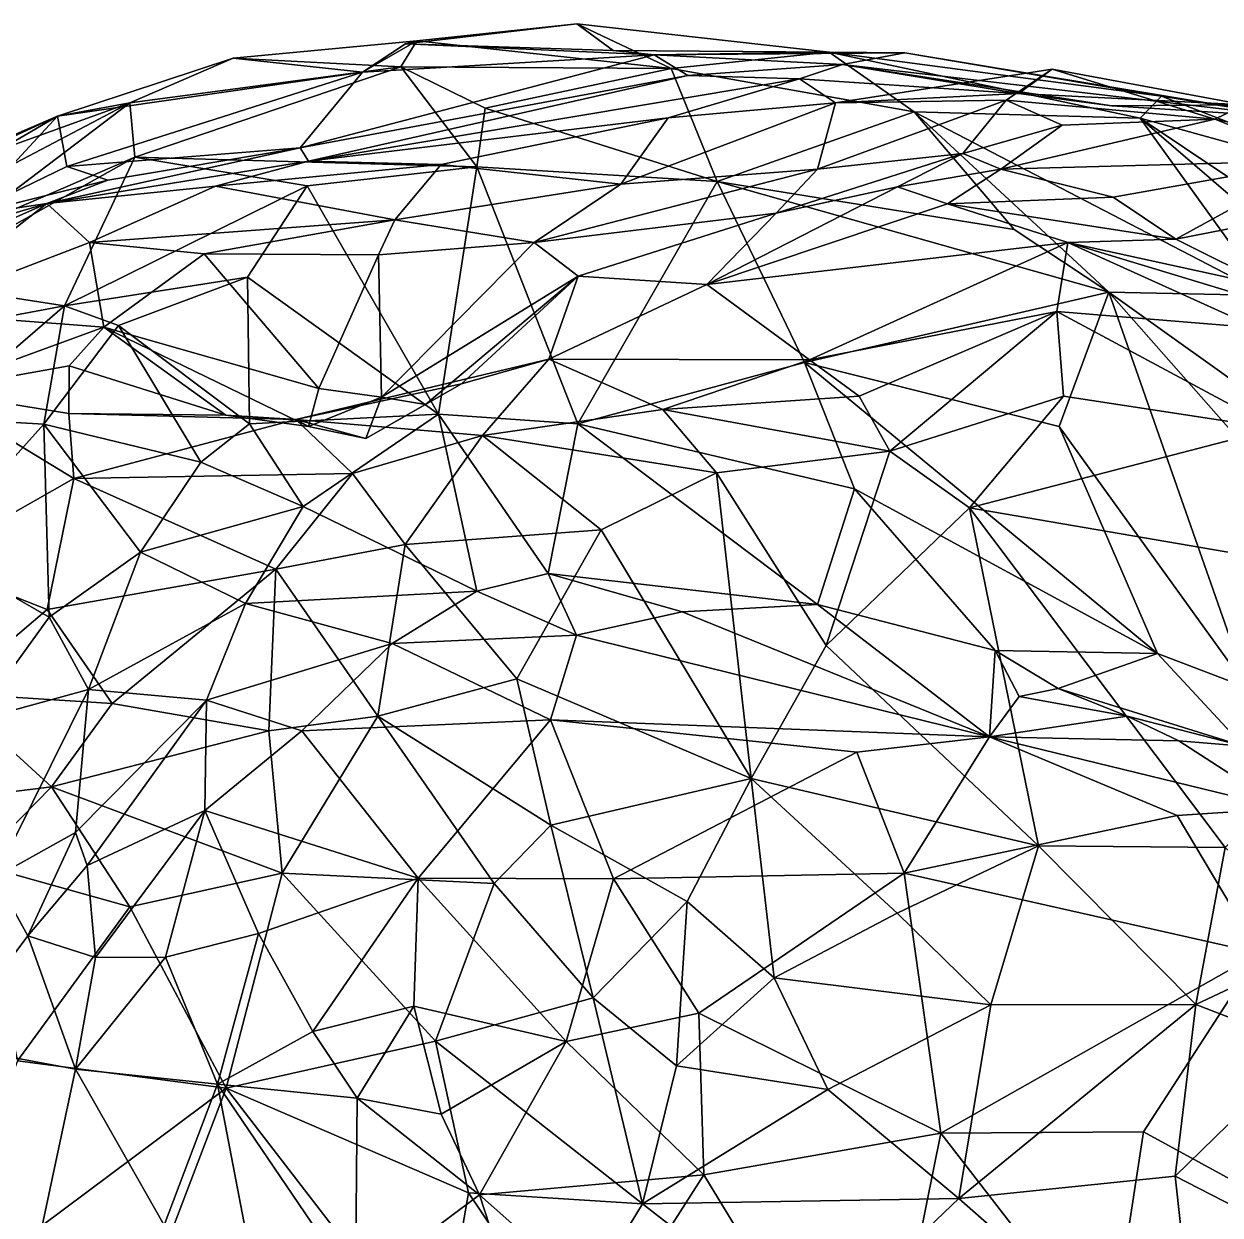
# Model space of a CAD drawing. Header units: metres. Extents: x 5.59 to 7.4, y 6.08 to 8.22.
# Drawn here: x 6.347 to 7.046, y 7.521 to 8.218 of the extents above; entities that cross this region are included whole.
import ezdxf

# ---------------------------------------------------------------- set-up
doc = ezdxf.new("R2010")
doc.units = ezdxf.units.M

msp = doc.modelspace()

# ---------------------------------------------------------------- linework, layer by layer
at = {"layer": '1', "color": 1}
for points in [[(6.67, 8.2179, 3.6207), (6.5764, 8.208, 3.5637), (6.5698, 8.2062, 3.635)], [(6.5698, 8.2062, 3.635), (6.6912, 8.2023, 3.6719), (6.67, 8.2179, 3.6207)], [(6.5764, 8.208, 3.5637), (6.67, 8.2179, 3.6207), (6.7252, 8.1918, 3.5263)], [(6.7252, 8.1918, 3.5263), (6.67, 8.2179, 3.6207), (6.8174, 8.2013, 3.6101)], [(6.8174, 8.2013, 3.6101), (6.67, 8.2179, 3.6207), (6.6912, 8.2023, 3.6719)], [(6.4691, 8.1979, 3.5712), (6.5764, 8.208, 3.5637), (6.5672, 8.1928, 3.487)], [(6.4691, 8.1979, 3.5712), (6.5447, 8.1897, 3.7127), (6.5764, 8.208, 3.5637)], [(6.5698, 8.2062, 3.635), (6.5764, 8.208, 3.5637), (6.5447, 8.1897, 3.7127)], [(6.5447, 8.1897, 3.7127), (6.7152, 8.1998, 3.7362), (6.5698, 8.2062, 3.635)], [(6.7252, 8.1918, 3.5263), (6.5672, 8.1928, 3.487), (6.5764, 8.208, 3.5637)], [(6.7152, 8.1998, 3.7362), (6.6912, 8.2023, 3.6719), (6.5698, 8.2062, 3.635)], [(6.8174, 8.2013, 3.6101), (6.6912, 8.2023, 3.6719), (6.7152, 8.1998, 3.7362)], [(6.4691, 8.1979, 3.5712), (6.4088, 8.1718, 3.5072), (6.3665, 8.164, 3.6606)], [(6.3665, 8.164, 3.6606), (6.5447, 8.1897, 3.7127), (6.4691, 8.1979, 3.5712)], [(6.5672, 8.1928, 3.487), (6.4088, 8.1718, 3.5072), (6.4691, 8.1979, 3.5712)], [(6.7152, 8.1998, 3.7362), (6.5447, 8.1897, 3.7127), (6.5083, 8.1455, 3.8392)], [(6.7349, 8.1877, 3.8403), (6.7152, 8.1998, 3.7362), (6.5083, 8.1455, 3.8392)], [(6.8618, 8.2009, 3.7297), (6.8174, 8.2013, 3.6101), (6.7152, 8.1998, 3.7362)], [(6.8618, 8.2009, 3.7297), (6.7152, 8.1998, 3.7362), (6.8252, 8.1941, 3.8329)], [(6.7152, 8.1998, 3.7362), (6.7349, 8.1877, 3.8403), (6.8252, 8.1941, 3.8329)], [(6.8174, 8.2013, 3.6101), (6.8671, 8.1665, 3.5367), (6.7252, 8.1918, 3.5263)], [(7.0117, 8.1756, 3.6621), (6.9993, 8.1628, 3.6003), (6.8174, 8.2013, 3.6101)], [(6.8174, 8.2013, 3.6101), (6.9993, 8.1628, 3.6003), (6.8671, 8.1665, 3.5367)], [(6.8174, 8.2013, 3.6101), (6.8618, 8.2009, 3.7297), (7.0117, 8.1756, 3.6621)], [(7.0886, 8.1633, 3.7866), (6.8618, 8.2009, 3.7297), (6.8252, 8.1941, 3.8329)], [(6.8618, 8.2009, 3.7297), (7.0886, 8.1633, 3.7866), (7.0117, 8.1756, 3.6621)], [(6.5447, 8.1897, 3.7127), (6.3665, 8.164, 3.6606), (6.3718, 8.1345, 3.7989)], [(6.3718, 8.1345, 3.7989), (6.5083, 8.1455, 3.8392), (6.5447, 8.1897, 3.7127)], [(6.4117, 8.14, 3.4324), (6.4088, 8.1718, 3.5072), (6.5672, 8.1928, 3.487)], [(6.6116, 8.1344, 3.4129), (6.4117, 8.14, 3.4324), (6.5672, 8.1928, 3.487)], [(6.7349, 8.1877, 3.8403), (6.5083, 8.1455, 3.8392), (6.5131, 8.1377, 3.952)], [(6.5131, 8.1377, 3.952), (6.8002, 8.1858, 3.9651), (6.7349, 8.1877, 3.8403)], [(6.5672, 8.1928, 3.487), (6.6165, 8.1686, 3.4503), (6.6116, 8.1344, 3.4129)], [(6.5672, 8.1928, 3.487), (6.7252, 8.1918, 3.5263), (6.6165, 8.1686, 3.4503)], [(6.6165, 8.1686, 3.4503), (6.7252, 8.1918, 3.5263), (6.7521, 8.1257, 3.4468)], [(6.8671, 8.1665, 3.5367), (6.7521, 8.1257, 3.4468), (6.7252, 8.1918, 3.5263)], [(6.7349, 8.1877, 3.8403), (6.8002, 8.1858, 3.9651), (6.8252, 8.1941, 3.8329)], [(6.8002, 8.1858, 3.9651), (6.9281, 8.1772, 3.926), (6.8252, 8.1941, 3.8329)], [(6.8212, 8.1717, 4.0436), (6.9479, 8.1914, 4.0557), (6.9281, 8.1772, 3.926)], [(6.9479, 8.1914, 4.0557), (6.8212, 8.1717, 4.0436), (6.9209, 8.1733, 4.1353)], [(6.9828, 8.17, 3.8579), (6.8252, 8.1941, 3.8329), (6.9281, 8.1772, 3.926)], [(6.8252, 8.1941, 3.8329), (6.9828, 8.17, 3.8579), (7.0886, 8.1633, 3.7866)], [(7.043, 8.1621, 4.1599), (6.9479, 8.1914, 4.0557), (6.9209, 8.1733, 4.1353)], [(6.9281, 8.1772, 3.926), (6.9479, 8.1914, 4.0557), (7.0603, 8.1705, 3.9825)], [(6.9479, 8.1914, 4.0557), (7.043, 8.1621, 4.1599), (7.0603, 8.1705, 3.9825)], [(6.8002, 8.1858, 3.9651), (6.5131, 8.1377, 3.952), (6.7233, 8.1629, 4.0434)], [(6.7233, 8.1629, 4.0434), (6.8212, 8.1717, 4.0436), (6.8002, 8.1858, 3.9651)], [(6.9281, 8.1772, 3.926), (6.8002, 8.1858, 3.9651), (6.8212, 8.1717, 4.0436)], [(6.9281, 8.1772, 3.926), (7.0603, 8.1705, 3.9825), (6.9828, 8.17, 3.8579)], [(6.9993, 8.1628, 3.6003), (7.0117, 8.1756, 3.6621), (7.1575, 8.119, 3.7092)], [(7.0886, 8.1633, 3.7866), (7.1575, 8.119, 3.7092), (7.0117, 8.1756, 3.6621)], [(6.253, 8.0898, 3.517), (6.4088, 8.1718, 3.5072), (6.3073, 8.0949, 3.4569)], [(6.2917, 8.1294, 3.5859), (6.4088, 8.1718, 3.5072), (6.253, 8.0898, 3.517)], [(6.2917, 8.1294, 3.5859), (6.3665, 8.164, 3.6606), (6.4088, 8.1718, 3.5072)], [(6.4088, 8.1718, 3.5072), (6.4117, 8.14, 3.4324), (6.3073, 8.0949, 3.4569)], [(6.6116, 8.1344, 3.4129), (6.6165, 8.1686, 3.4503), (6.7521, 8.1257, 3.4468)], [(6.7233, 8.1629, 4.0434), (6.6958, 8.1241, 4.1299), (6.8212, 8.1717, 4.0436)], [(6.8212, 8.1717, 4.0436), (6.6958, 8.1241, 4.1299), (6.8107, 8.133, 4.1505)], [(6.8212, 8.1717, 4.0436), (6.8107, 8.133, 4.1505), (6.9209, 8.1733, 4.1353)], [(6.8107, 8.133, 4.1505), (6.8957, 8.1422, 4.201), (6.9209, 8.1733, 4.1353)], [(6.8957, 8.1422, 4.201), (6.9536, 8.1586, 4.1851), (6.9209, 8.1733, 4.1353)], [(7.043, 8.1621, 4.1599), (6.9209, 8.1733, 4.1353), (6.9536, 8.1586, 4.1851)], [(6.9828, 8.17, 3.8579), (7.0603, 8.1705, 3.9825), (7.0886, 8.1633, 3.7866)], [(7.043, 8.1621, 4.1599), (7.1544, 8.1382, 4.0686), (7.0603, 8.1705, 3.9825)], [(6.2468, 8.0942, 3.6779), (6.3665, 8.164, 3.6606), (6.2526, 8.115, 3.6016)], [(6.3665, 8.164, 3.6606), (6.2468, 8.0942, 3.6779), (6.3126, 8.1058, 3.8256)], [(6.2526, 8.115, 3.6016), (6.3665, 8.164, 3.6606), (6.2917, 8.1294, 3.5859)], [(6.3126, 8.1058, 3.8256), (6.3718, 8.1345, 3.7989), (6.3665, 8.164, 3.6606)], [(6.5131, 8.1377, 3.952), (6.5907, 8.1357, 4.0545), (6.7233, 8.1629, 4.0434)], [(6.5907, 8.1357, 4.0545), (6.6958, 8.1241, 4.1299), (6.7233, 8.1629, 4.0434)], [(6.8671, 8.1665, 3.5367), (6.9257, 8.0977, 3.4856), (6.7521, 8.1257, 3.4468)], [(6.981, 8.0611, 3.4758), (6.9257, 8.0977, 3.4856), (6.8671, 8.1665, 3.5367)], [(7.0739, 8.0591, 3.5116), (6.981, 8.0611, 3.4758), (6.8671, 8.1665, 3.5367)], [(6.8671, 8.1665, 3.5367), (6.9993, 8.1628, 3.6003), (7.0739, 8.0591, 3.5116)], [(7.043, 8.1621, 4.1599), (6.9536, 8.1586, 4.1851), (6.9179, 8.133, 4.2459)], [(6.9179, 8.133, 4.2459), (7.1042, 8.1381, 4.2256), (7.043, 8.1621, 4.1599)], [(7.073, 8.0994, 3.5542), (7.0739, 8.0591, 3.5116), (6.9993, 8.1628, 3.6003)], [(7.073, 8.0994, 3.5542), (6.9993, 8.1628, 3.6003), (7.156, 8.0579, 3.5914)], [(7.156, 8.0579, 3.5914), (6.9993, 8.1628, 3.6003), (7.1575, 8.119, 3.7092)], [(7.043, 8.1621, 4.1599), (7.1042, 8.1381, 4.2256), (7.1544, 8.1382, 4.0686)], [(6.9536, 8.1586, 4.1851), (6.8957, 8.1422, 4.201), (6.9179, 8.133, 4.2459)], [(6.3705, 8.0531, 3.3374), (6.2815, 8.0669, 3.4077), (6.4117, 8.14, 3.4324)], [(6.4117, 8.14, 3.4324), (6.2815, 8.0669, 3.4077), (6.3073, 8.0949, 3.4569)], [(6.5083, 8.1455, 3.8392), (6.3959, 8.1265, 3.8732), (6.3601, 8.1128, 4.0203)], [(6.3601, 8.1128, 4.0203), (6.5131, 8.1377, 3.952), (6.5083, 8.1455, 3.8392)], [(6.5124, 8.1233, 3.3856), (6.3705, 8.0531, 3.3374), (6.4117, 8.14, 3.4324)], [(6.5083, 8.1455, 3.8392), (6.3718, 8.1345, 3.7989), (6.3959, 8.1265, 3.8732)], [(6.6116, 8.1344, 3.4129), (6.5124, 8.1233, 3.3856), (6.4117, 8.14, 3.4324)], [(6.8107, 8.133, 4.1505), (6.7865, 8.1073, 4.2516), (6.8957, 8.1422, 4.201)], [(6.7865, 8.1073, 4.2516), (6.8574, 8.1227, 4.2708), (6.8957, 8.1422, 4.201)], [(6.9179, 8.133, 4.2459), (6.8957, 8.1422, 4.201), (6.8574, 8.1227, 4.2708)], [(6.3126, 8.1058, 3.8256), (6.3959, 8.1265, 3.8732), (6.3718, 8.1345, 3.7989)], [(6.4587, 8.123, 4.0766), (6.5131, 8.1377, 3.952), (6.3601, 8.1128, 4.0203)], [(6.5131, 8.1377, 3.952), (6.4587, 8.123, 4.0766), (6.5907, 8.1357, 4.0545)], [(6.5907, 8.1357, 4.0545), (6.4587, 8.123, 4.0766), (6.5636, 8.1034, 4.1405)], [(6.6116, 8.1344, 3.4129), (6.5892, 7.9896, 3.2918), (6.5124, 8.1233, 3.3856)], [(6.6958, 8.1241, 4.1299), (6.5907, 8.1357, 4.0545), (6.5636, 8.1034, 4.1405)], [(6.6705, 7.9841, 3.3093), (6.5892, 7.9896, 3.2918), (6.6116, 8.1344, 3.4129)], [(6.7521, 8.1257, 3.4468), (6.6705, 7.9841, 3.3093), (6.6116, 8.1344, 3.4129)], [(6.8107, 8.133, 4.1505), (6.6958, 8.1241, 4.1299), (6.6451, 8.09, 4.2225)], [(6.6451, 8.09, 4.2225), (6.7865, 8.1073, 4.2516), (6.8107, 8.133, 4.1505)], [(6.9179, 8.133, 4.2459), (6.8574, 8.1227, 4.2708), (6.8867, 8.1127, 4.3362)], [(6.9836, 8.1166, 4.282), (6.9179, 8.133, 4.2459), (6.8867, 8.1127, 4.3362)], [(7.1042, 8.1381, 4.2256), (6.9179, 8.133, 4.2459), (6.9836, 8.1166, 4.282)], [(6.9836, 8.1166, 4.282), (7.0201, 8.0921, 4.3173), (7.1042, 8.1381, 4.2256)], [(7.0201, 8.0921, 4.3173), (7.1582, 8.1191, 4.2842), (7.1042, 8.1381, 4.2256)], [(6.3959, 8.1265, 3.8732), (6.3126, 8.1058, 3.8256), (6.3601, 8.1128, 4.0203)], [(6.8031, 8.0198, 3.3902), (6.6705, 7.9841, 3.3093), (6.7521, 8.1257, 3.4468)], [(6.9257, 8.0977, 3.4856), (6.981, 8.0611, 3.4758), (6.7521, 8.1257, 3.4468)], [(6.981, 8.0611, 3.4758), (6.8031, 8.0198, 3.3902), (6.7521, 8.1257, 3.4468)], [(6.3601, 8.1128, 4.0203), (6.3851, 8.0901, 4.1625), (6.4587, 8.123, 4.0766)], [(6.3705, 8.0531, 3.3374), (6.5124, 8.1233, 3.3856), (6.4775, 8.0698, 3.346)], [(6.5636, 8.1034, 4.1405), (6.4587, 8.123, 4.0766), (6.3851, 8.0901, 4.1625)], [(6.4775, 8.0698, 3.346), (6.5124, 8.1233, 3.3856), (6.5892, 7.9896, 3.2918)], [(6.6451, 8.09, 4.2225), (6.6958, 8.1241, 4.1299), (6.5636, 8.1034, 4.1405)], [(6.8574, 8.1227, 4.2708), (6.7865, 8.1073, 4.2516), (6.746, 8.0655, 4.4047)], [(6.8867, 8.1127, 4.3362), (6.8574, 8.1227, 4.2708), (6.746, 8.0655, 4.4047)], [(7.1582, 8.1191, 4.2842), (7.0201, 8.0921, 4.3173), (7.0764, 8.0639, 4.371)], [(6.3601, 8.1128, 4.0203), (6.2988, 8.0947, 3.9546), (6.2218, 8.0514, 4.0526)], [(6.279, 8.0493, 4.2342), (6.3601, 8.1128, 4.0203), (6.2218, 8.0514, 4.0526)], [(6.3601, 8.1128, 4.0203), (6.279, 8.0493, 4.2342), (6.3851, 8.0901, 4.1625)], [(6.2988, 8.0947, 3.9546), (6.3601, 8.1128, 4.0203), (6.3126, 8.1058, 3.8256)], [(6.746, 8.0655, 4.4047), (6.957, 8.0901, 4.4298), (6.8867, 8.1127, 4.3362)], [(6.8867, 8.1127, 4.3362), (7.0201, 8.0921, 4.3173), (6.9836, 8.1166, 4.282)], [(7.0201, 8.0921, 4.3173), (6.8867, 8.1127, 4.3362), (6.957, 8.0901, 4.4298)], [(6.7865, 8.1073, 4.2516), (6.6451, 8.09, 4.2225), (6.6707, 8.0704, 4.3382)], [(6.6707, 8.0704, 4.3382), (6.746, 8.0655, 4.4047), (6.7865, 8.1073, 4.2516)], [(6.5636, 8.1034, 4.1405), (6.3851, 8.0901, 4.1625), (6.4522, 8.0835, 4.2023)], [(6.4522, 8.0835, 4.2023), (6.554, 8.0829, 4.192), (6.5636, 8.1034, 4.1405)], [(6.6451, 8.09, 4.2225), (6.5636, 8.1034, 4.1405), (6.554, 8.0829, 4.192)], [(6.3935, 8.0406, 4.326), (6.3851, 8.0901, 4.1625), (6.279, 8.0493, 4.2342)], [(6.3851, 8.0901, 4.1625), (6.3935, 8.0406, 4.326), (6.4522, 8.0835, 4.2023)], [(6.554, 8.0829, 4.192), (6.5558, 7.9997, 4.2925), (6.6451, 8.09, 4.2225)], [(6.6451, 8.09, 4.2225), (6.5558, 7.9997, 4.2925), (6.6707, 8.0704, 4.3382)], [(6.957, 8.0901, 4.4298), (6.746, 8.0655, 4.4047), (6.806, 8.0215, 4.4694)], [(6.957, 8.0901, 4.4298), (6.806, 8.0215, 4.4694), (6.9505, 8.0498, 4.5109)], [(6.9505, 8.0498, 4.5109), (7.0673, 8.0401, 4.5204), (6.957, 8.0901, 4.4298)], [(7.0764, 8.0639, 4.371), (7.0201, 8.0921, 4.3173), (6.957, 8.0901, 4.4298)], [(6.957, 8.0901, 4.4298), (7.103, 8.0458, 4.4257), (7.0764, 8.0639, 4.371)], [(7.0673, 8.0401, 4.5204), (7.103, 8.0458, 4.4257), (6.957, 8.0901, 4.4298)], [(6.5192, 8.0047, 4.2863), (6.4522, 8.0835, 4.2023), (6.3935, 8.0406, 4.326)], [(6.554, 8.0829, 4.192), (6.4522, 8.0835, 4.2023), (6.5192, 8.0047, 4.2863)], [(6.5192, 8.0047, 4.2863), (6.5558, 7.9997, 4.2925), (6.554, 8.0829, 4.192)], [(6.4775, 8.0698, 3.346), (6.402, 8.0416, 3.3202), (6.3705, 8.0531, 3.3374)], [(6.402, 8.0416, 3.3202), (6.4775, 8.0698, 3.346), (6.4787, 7.984, 3.2976)], [(6.4775, 8.0698, 3.346), (6.5892, 7.9896, 3.2918), (6.4787, 7.984, 3.2976)], [(6.5558, 7.9997, 4.2925), (6.5815, 7.9953, 4.357), (6.6707, 8.0704, 4.3382)], [(6.6707, 8.0704, 4.3382), (6.5815, 7.9953, 4.357), (6.6026, 8.0074, 4.4188)], [(6.6537, 8.0219, 4.4792), (6.6707, 8.0704, 4.3382), (6.6026, 8.0074, 4.4188)], [(6.6707, 8.0704, 4.3382), (6.6537, 8.0219, 4.4792), (6.746, 8.0655, 4.4047)], [(6.2035, 8.0216, 3.3465), (6.2815, 8.0669, 3.4077), (6.3705, 8.0531, 3.3374)], [(6.6537, 8.0219, 4.4792), (6.806, 8.0215, 4.4694), (6.746, 8.0655, 4.4047)], [(6.981, 8.0611, 3.4758), (6.952, 7.9824, 3.4233), (6.8031, 8.0198, 3.3902)], [(6.952, 7.9824, 3.4233), (6.981, 8.0611, 3.4758), (7.0621, 7.8296, 3.3828)], [(7.1136, 7.9106, 3.4426), (7.0621, 7.8296, 3.3828), (6.981, 8.0611, 3.4758)], [(6.981, 8.0611, 3.4758), (7.1771, 7.9208, 3.4749), (7.1136, 7.9106, 3.4426)], [(7.1771, 7.9208, 3.4749), (6.981, 8.0611, 3.4758), (7.0739, 8.0591, 3.5116)], [(6.2035, 8.0216, 3.3465), (6.3705, 8.0531, 3.3374), (6.2946, 7.9875, 3.2834)], [(6.2917, 8.0033, 4.3842), (6.3935, 8.0406, 4.326), (6.279, 8.0493, 4.2342)], [(6.3584, 7.9839, 3.2779), (6.2946, 7.9875, 3.2834), (6.3705, 8.0531, 3.3374)], [(6.3705, 8.0531, 3.3374), (6.402, 8.0416, 3.3202), (6.3584, 7.9839, 3.2779)], [(6.806, 8.0215, 4.4694), (6.835, 8.0003, 4.5346), (6.9505, 8.0498, 4.5109)], [(6.853, 7.9681, 4.5705), (6.9505, 8.0498, 4.5109), (6.835, 8.0003, 4.5346)], [(6.9505, 8.0498, 4.5109), (6.853, 7.9681, 4.5705), (6.9544, 8.0002, 4.5616)], [(7.0673, 8.0401, 4.5204), (6.9505, 8.0498, 4.5109), (7.0781, 7.9813, 4.5766)], [(6.9544, 8.0002, 4.5616), (7.0781, 7.9813, 4.5766), (6.9505, 8.0498, 4.5109)], [(6.3584, 7.9839, 3.2779), (6.402, 8.0416, 3.3202), (6.4503, 7.9616, 3.2801)], [(6.4787, 7.984, 3.2976), (6.4503, 7.9616, 3.2801), (6.402, 8.0416, 3.3202)], [(6.2917, 8.0033, 4.3842), (6.3732, 8.018, 4.3855), (6.3935, 8.0406, 4.326)], [(6.4648, 7.9891, 4.4147), (6.3935, 8.0406, 4.326), (6.3732, 8.018, 4.3855)], [(6.5192, 8.0047, 4.2863), (6.3935, 8.0406, 4.326), (6.5131, 7.9824, 4.3527)], [(6.5131, 7.9824, 4.3527), (6.3935, 8.0406, 4.326), (6.4648, 7.9891, 4.4147)], [(6.5058, 7.9866, 4.4912), (6.6537, 8.0219, 4.4792), (6.6026, 8.0074, 4.4188)], [(6.5058, 7.9866, 4.4912), (6.6148, 7.9772, 4.5721), (6.6537, 8.0219, 4.4792)], [(6.7202, 7.9925, 4.5436), (6.6537, 8.0219, 4.4792), (6.6148, 7.9772, 4.5721)], [(6.7202, 7.9925, 4.5436), (6.806, 8.0215, 4.4694), (6.6537, 8.0219, 4.4792)], [(6.7202, 7.9925, 4.5436), (6.835, 8.0003, 4.5346), (6.806, 8.0215, 4.4694)], [(6.2917, 8.0033, 4.3842), (6.3731, 7.99, 4.4593), (6.3732, 8.018, 4.3855)], [(6.4648, 7.9891, 4.4147), (6.3732, 8.018, 4.3855), (6.3731, 7.99, 4.4593)], [(6.6705, 7.9841, 3.3093), (6.8031, 8.0198, 3.3902), (6.8324, 7.9461, 3.3544)], [(6.8324, 7.9461, 3.3544), (6.8031, 8.0198, 3.3902), (7.0095, 7.8498, 3.3699)], [(6.952, 7.9824, 3.4233), (7.0095, 7.8498, 3.3699), (6.8031, 8.0198, 3.3902)], [(6.5058, 7.9866, 4.4912), (6.6026, 8.0074, 4.4188), (6.5466, 7.9755, 4.3931)], [(6.5466, 7.9755, 4.3931), (6.6026, 8.0074, 4.4188), (6.5815, 7.9953, 4.357)], [(6.376, 7.952, 4.5424), (6.2917, 8.0033, 4.3842), (6.2899, 7.9032, 4.5602)], [(6.2917, 8.0033, 4.3842), (6.376, 7.952, 4.5424), (6.3731, 7.99, 4.4593)], [(6.5558, 7.9997, 4.2925), (6.5192, 8.0047, 4.2863), (6.5131, 7.9824, 4.3527)], [(6.5131, 7.9824, 4.3527), (6.5466, 7.9755, 4.3931), (6.5558, 7.9997, 4.2925)], [(6.5558, 7.9997, 4.2925), (6.5466, 7.9755, 4.3931), (6.5815, 7.9953, 4.357)], [(6.7202, 7.9925, 4.5436), (6.853, 7.9681, 4.5705), (6.835, 8.0003, 4.5346)], [(6.8995, 7.9349, 4.5863), (6.9544, 8.0002, 4.5616), (6.853, 7.9681, 4.5705)], [(6.9544, 8.0002, 4.5616), (6.8995, 7.9349, 4.5863), (7.0781, 7.9813, 4.5766)], [(6.6148, 7.9772, 4.5721), (6.7517, 7.9553, 4.5841), (6.7202, 7.9925, 4.5436)], [(6.853, 7.9681, 4.5705), (6.7202, 7.9925, 4.5436), (6.7517, 7.9553, 4.5841)], [(6.3584, 7.9839, 3.2779), (6.2925, 7.9105, 3.2409), (6.2946, 7.9875, 3.2834)], [(6.3731, 7.99, 4.4593), (6.5058, 7.9866, 4.4912), (6.4648, 7.9891, 4.4147)], [(6.5058, 7.9866, 4.4912), (6.3731, 7.99, 4.4593), (6.376, 7.952, 4.5424)], [(6.376, 7.952, 4.5424), (6.5388, 7.9549, 4.5906), (6.5058, 7.9866, 4.4912)], [(6.4648, 7.9891, 4.4147), (6.5058, 7.9866, 4.4912), (6.5131, 7.9824, 4.3527)], [(6.5892, 7.9896, 3.2918), (6.5101, 7.9356, 3.253), (6.4787, 7.984, 3.2976)], [(6.5466, 7.9755, 4.3931), (6.5131, 7.9824, 4.3527), (6.5058, 7.9866, 4.4912)], [(6.6148, 7.9772, 4.5721), (6.5058, 7.9866, 4.4912), (6.5388, 7.9549, 4.5906)], [(6.5101, 7.9356, 3.253), (6.5892, 7.9896, 3.2918), (6.6115, 7.8861, 3.2073)], [(6.5892, 7.9896, 3.2918), (6.6533, 7.8965, 3.2371), (6.6115, 7.8861, 3.2073)], [(6.5892, 7.9896, 3.2918), (6.6705, 7.9841, 3.3093), (6.6533, 7.8965, 3.2371)], [(6.2925, 7.9105, 3.2409), (6.3584, 7.9839, 3.2779), (6.3616, 7.8709, 3.2191)], [(6.415, 7.909, 3.2483), (6.3616, 7.8709, 3.2191), (6.3584, 7.9839, 3.2779)], [(6.4503, 7.9616, 3.2801), (6.415, 7.909, 3.2483), (6.3584, 7.9839, 3.2779)], [(6.4503, 7.9616, 3.2801), (6.4787, 7.984, 3.2976), (6.5101, 7.9356, 3.253)], [(6.8106, 7.8784, 3.2897), (6.6533, 7.8965, 3.2371), (6.6705, 7.9841, 3.3093)], [(6.6705, 7.9841, 3.3093), (6.8324, 7.9461, 3.3544), (6.8106, 7.8784, 3.2897)], [(7.1972, 7.8838, 4.586), (7.0781, 7.9813, 4.5766), (6.8995, 7.9349, 4.5863)], [(7.0621, 7.8296, 3.3828), (7.0095, 7.8498, 3.3699), (6.952, 7.9824, 3.4233)], [(6.6148, 7.9772, 4.5721), (6.5388, 7.9549, 4.5906), (6.5697, 7.9134, 4.6358)], [(6.6843, 7.922, 4.618), (6.6148, 7.9772, 4.5721), (6.5697, 7.9134, 4.6358)], [(6.7517, 7.9553, 4.5841), (6.6148, 7.9772, 4.5721), (6.6843, 7.922, 4.618)], [(6.853, 7.9681, 4.5705), (6.7517, 7.9553, 4.5841), (6.8158, 7.8544, 4.612)], [(6.8158, 7.8544, 4.612), (6.8995, 7.9349, 4.5863), (6.853, 7.9681, 4.5705)], [(6.415, 7.909, 3.2483), (6.4503, 7.9616, 3.2801), (6.5101, 7.9356, 3.253)], [(6.2899, 7.9032, 4.5602), (6.3604, 7.8755, 4.6227), (6.376, 7.952, 4.5424)], [(6.4941, 7.899, 4.6415), (6.376, 7.952, 4.5424), (6.3604, 7.8755, 4.6227)], [(6.376, 7.952, 4.5424), (6.4941, 7.899, 4.6415), (6.5388, 7.9549, 4.5906)], [(6.5388, 7.9549, 4.5906), (6.4941, 7.899, 4.6415), (6.5697, 7.9134, 4.6358)], [(6.772, 7.7766, 4.649), (6.7517, 7.9553, 4.5841), (6.6843, 7.922, 4.618)], [(6.8158, 7.8544, 4.612), (6.7517, 7.9553, 4.5841), (6.772, 7.7766, 4.649)], [(6.9145, 7.8514, 3.3259), (6.8106, 7.8784, 3.2897), (6.8324, 7.9461, 3.3544)], [(6.8324, 7.9461, 3.3544), (7.0095, 7.8498, 3.3699), (6.9145, 7.8514, 3.3259)], [(6.415, 7.909, 3.2483), (6.5101, 7.9356, 3.253), (6.4764, 7.8789, 3.1976)], [(6.6115, 7.8861, 3.2073), (6.4764, 7.8789, 3.1976), (6.5101, 7.9356, 3.253)], [(6.8995, 7.9349, 4.5863), (6.8158, 7.8544, 4.612), (6.9399, 7.7373, 4.6133)], [(7.049, 7.7363, 4.5878), (7.1972, 7.8838, 4.586), (6.8995, 7.9349, 4.5863)], [(6.8995, 7.9349, 4.5863), (6.9399, 7.7373, 4.6133), (7.049, 7.7363, 4.5878)], [(6.635, 7.8349, 4.6636), (6.6843, 7.922, 4.618), (6.5697, 7.9134, 4.6358)], [(6.772, 7.7766, 4.649), (6.6843, 7.922, 4.618), (6.635, 7.8349, 4.6636)], [(6.2925, 7.9105, 3.2409), (6.3616, 7.8709, 3.2191), (6.3177, 7.8104, 3.1903)], [(6.415, 7.909, 3.2483), (6.3846, 7.8286, 3.1843), (6.3616, 7.8709, 3.2191)], [(6.4764, 7.8789, 3.1976), (6.3846, 7.8286, 3.1843), (6.415, 7.909, 3.2483)], [(6.4941, 7.899, 4.6415), (6.5537, 7.8131, 4.6796), (6.5697, 7.9134, 4.6358)], [(6.5697, 7.9134, 4.6358), (6.5537, 7.8131, 4.6796), (6.635, 7.8349, 4.6636)], [(6.2899, 7.9032, 4.5602), (6.303, 7.8266, 4.6179), (6.3604, 7.8755, 4.6227)], [(6.3983, 7.8204, 4.6593), (6.4941, 7.899, 4.6415), (6.3604, 7.8755, 4.6227)], [(6.4941, 7.899, 4.6415), (6.3983, 7.8204, 4.6593), (6.49, 7.8045, 4.681)], [(6.4941, 7.899, 4.6415), (6.49, 7.8045, 4.681), (6.5537, 7.8131, 4.6796)], [(6.6699, 7.8605, 3.1632), (6.6115, 7.8861, 3.2073), (6.6533, 7.8965, 3.2371)], [(6.6699, 7.8605, 3.1632), (6.6533, 7.8965, 3.2371), (6.7315, 7.8741, 3.2483)], [(6.6533, 7.8965, 3.2371), (6.8106, 7.8784, 3.2897), (6.7315, 7.8741, 3.2483)], [(6.4764, 7.8789, 3.1976), (6.6115, 7.8861, 3.2073), (6.5621, 7.8556, 3.1523)], [(6.6699, 7.8605, 3.1632), (6.5621, 7.8556, 3.1523), (6.6115, 7.8861, 3.2073)], [(6.3983, 7.8204, 4.6593), (6.3604, 7.8755, 4.6227), (6.303, 7.8266, 4.6179)], [(6.3846, 7.8286, 3.1843), (6.4764, 7.8789, 3.1976), (6.4535, 7.8224, 3.1276)], [(6.5621, 7.8556, 3.1523), (6.4535, 7.8224, 3.1276), (6.4764, 7.8789, 3.1976)], [(6.6699, 7.8605, 3.1632), (6.7315, 7.8741, 3.2483), (6.9112, 7.801, 3.1246)], [(6.9112, 7.801, 3.1246), (6.7315, 7.8741, 3.2483), (6.8106, 7.8784, 3.2897)], [(6.9112, 7.801, 3.1246), (6.8106, 7.8784, 3.2897), (6.9145, 7.8514, 3.3259)], [(6.3846, 7.8286, 3.1843), (6.3177, 7.8104, 3.1903), (6.3616, 7.8709, 3.2191)], [(6.6699, 7.8605, 3.1632), (6.6546, 7.811, 3.0767), (6.5621, 7.8556, 3.1523)], [(6.9112, 7.801, 3.1246), (6.6546, 7.811, 3.0767), (6.6699, 7.8605, 3.1632)], [(6.4535, 7.8224, 3.1276), (6.5621, 7.8556, 3.1523), (6.5092, 7.8044, 3.0854)], [(6.6546, 7.811, 3.0767), (6.5092, 7.8044, 3.0854), (6.5621, 7.8556, 3.1523)], [(6.772, 7.7766, 4.649), (6.9399, 7.7373, 4.6133), (6.8158, 7.8544, 4.612)], [(6.9145, 7.8514, 3.3259), (6.9285, 7.8246, 3.2441), (6.9112, 7.801, 3.1246)], [(6.9145, 7.8514, 3.3259), (6.9513, 7.8292, 3.2998), (6.9285, 7.8246, 3.2441)], [(6.9145, 7.8514, 3.3259), (7.0095, 7.8498, 3.3699), (6.9513, 7.8292, 3.2998)], [(7.0095, 7.8498, 3.3699), (7.0596, 7.7956, 3.2592), (6.9513, 7.8292, 3.2998)], [(7.0621, 7.8296, 3.3828), (7.0596, 7.7956, 3.2592), (7.0095, 7.8498, 3.3699)], [(6.5537, 7.8131, 4.6796), (6.6548, 7.7494, 4.6778), (6.635, 7.8349, 4.6636)], [(6.635, 7.8349, 4.6636), (6.6548, 7.7494, 4.6778), (6.772, 7.7766, 4.649)], [(6.303, 7.8266, 4.6179), (6.3078, 7.7649, 4.6246), (6.3629, 7.7717, 4.6541)], [(6.303, 7.8266, 4.6179), (6.3629, 7.7717, 4.6541), (6.3983, 7.8204, 4.6593)], [(6.33, 7.7189, 3.1356), (6.3177, 7.8104, 3.1903), (6.3846, 7.8286, 3.1843)], [(6.33, 7.7189, 3.1356), (6.3846, 7.8286, 3.1843), (6.377, 7.7451, 3.1263)], [(6.4535, 7.8224, 3.1276), (6.377, 7.7451, 3.1263), (6.3846, 7.8286, 3.1843)], [(6.9916, 7.813, 3.2549), (6.9112, 7.801, 3.1246), (6.9285, 7.8246, 3.2441)], [(6.9916, 7.813, 3.2549), (6.9285, 7.8246, 3.2441), (6.9513, 7.8292, 3.2998)], [(6.9513, 7.8292, 3.2998), (7.0596, 7.7956, 3.2592), (6.9916, 7.813, 3.2549)], [(6.3983, 7.8204, 4.6593), (6.3629, 7.7717, 4.6541), (6.49, 7.8045, 4.681)], [(6.377, 7.7451, 3.1263), (6.4535, 7.8224, 3.1276), (6.3838, 7.7257, 3.0733)], [(6.3838, 7.7257, 3.0733), (6.4535, 7.8224, 3.1276), (6.4526, 7.758, 3.0537)], [(6.4526, 7.758, 3.0537), (6.4535, 7.8224, 3.1276), (6.5092, 7.8044, 3.0854)], [(6.4977, 7.7213, 4.6788), (6.5537, 7.8131, 4.6796), (6.49, 7.8045, 4.681)], [(6.5537, 7.8131, 4.6796), (6.4977, 7.7213, 4.6788), (6.6216, 7.7153, 4.6813)], [(6.6546, 7.811, 3.0767), (6.5772, 7.7184, 2.9828), (6.5092, 7.8044, 3.0854)], [(6.5537, 7.8131, 4.6796), (6.6216, 7.7153, 4.6813), (6.6548, 7.7494, 4.6778)], [(6.5772, 7.7184, 2.9828), (6.6546, 7.811, 3.0767), (6.6914, 7.718, 2.9827)], [(6.8336, 7.7921, 3.08), (6.6914, 7.718, 2.9827), (6.6546, 7.811, 3.0767)], [(6.8336, 7.7921, 3.08), (6.6546, 7.811, 3.0767), (6.9112, 7.801, 3.1246)], [(7.0218, 7.7986, 3.2038), (6.9112, 7.801, 3.1246), (6.9916, 7.813, 3.2549)], [(7.0596, 7.7956, 3.2592), (7.0218, 7.7986, 3.2038), (6.9916, 7.813, 3.2549)], [(6.49, 7.8045, 4.681), (6.3629, 7.7717, 4.6541), (6.4977, 7.7213, 4.6788)], [(6.5772, 7.7184, 2.9828), (6.4526, 7.758, 3.0537), (6.5092, 7.8044, 3.0854)], [(6.9112, 7.801, 3.1246), (6.8614, 7.7212, 3.0112), (6.8336, 7.7921, 3.08)], [(6.9112, 7.801, 3.1246), (7.0209, 7.755, 3.0952), (6.8614, 7.7212, 3.0112)], [(6.9112, 7.801, 3.1246), (7.083, 7.7591, 3.1458), (7.0209, 7.755, 3.0952)], [(6.9112, 7.801, 3.1246), (7.0218, 7.7986, 3.2038), (7.083, 7.7591, 3.1458)], [(7.083, 7.7591, 3.1458), (7.0218, 7.7986, 3.2038), (7.0596, 7.7956, 3.2592)], [(6.8336, 7.7921, 3.08), (6.8614, 7.7212, 3.0112), (6.6914, 7.718, 2.9827)], [(6.7344, 7.7046, 4.6638), (6.772, 7.7766, 4.649), (6.6548, 7.7494, 4.6778)], [(6.7853, 7.66, 4.6484), (6.772, 7.7766, 4.649), (6.7344, 7.7046, 4.6638)], [(6.772, 7.7766, 4.649), (6.8573, 7.6978, 4.6362), (6.9399, 7.7373, 4.6133)], [(6.772, 7.7766, 4.649), (6.7853, 7.66, 4.6484), (6.8573, 7.6978, 4.6362)], [(6.3078, 7.7649, 4.6246), (6.3186, 7.7267, 4.62), (6.3629, 7.7717, 4.6541)], [(6.3629, 7.7717, 4.6541), (6.3186, 7.7267, 4.62), (6.4088, 7.7016, 4.6557)], [(6.3629, 7.7717, 4.6541), (6.4088, 7.7016, 4.6557), (6.4977, 7.7213, 4.6788)], [(6.3887, 7.6719, 3.0292), (6.3838, 7.7257, 3.0733), (6.4526, 7.758, 3.0537)], [(6.4526, 7.758, 3.0537), (6.4295, 7.6722, 2.9933), (6.3887, 7.6719, 3.0292)], [(6.4526, 7.758, 3.0537), (6.4839, 7.686, 2.9751), (6.4295, 7.6722, 2.9933)], [(6.5772, 7.7184, 2.9828), (6.4839, 7.686, 2.9751), (6.4526, 7.758, 3.0537)], [(7.0209, 7.755, 3.0952), (7.0689, 7.6745, 3.0366), (6.8614, 7.7212, 3.0112)], [(7.0209, 7.755, 3.0952), (7.083, 7.7591, 3.1458), (7.0689, 7.6745, 3.0366)], [(6.6216, 7.7153, 4.6813), (6.6796, 7.6484, 4.6611), (6.6548, 7.7494, 4.6778)], [(6.6548, 7.7494, 4.6778), (6.6796, 7.6484, 4.6611), (6.7344, 7.7046, 4.6638)], [(6.33, 7.7189, 3.1356), (6.377, 7.7451, 3.1263), (6.3491, 7.6847, 3.0792)], [(6.3491, 7.6847, 3.0792), (6.377, 7.7451, 3.1263), (6.3838, 7.7257, 3.0733)], [(6.912, 7.6443, 4.6159), (6.9399, 7.7373, 4.6133), (6.8573, 7.6978, 4.6362)], [(6.912, 7.6443, 4.6159), (7.0318, 7.6444, 4.5839), (6.9399, 7.7373, 4.6133)], [(7.0318, 7.6444, 4.5839), (7.049, 7.7363, 4.5878), (6.9399, 7.7373, 4.6133)], [(7.0318, 7.6444, 4.5839), (7.1092, 7.6809, 4.582), (7.049, 7.7363, 4.5878)], [(6.3186, 7.7267, 4.62), (6.3431, 7.6115, 4.584), (6.4088, 7.7016, 4.6557)], [(6.3838, 7.7257, 3.0733), (6.3887, 7.6719, 3.0292), (6.3491, 7.6847, 3.0792)], [(6.4651, 7.5955, 4.6151), (6.4977, 7.7213, 4.6788), (6.4088, 7.7016, 4.6557)], [(6.4651, 7.5955, 4.6151), (6.5874, 7.6231, 4.6512), (6.4977, 7.7213, 4.6788)], [(6.5874, 7.6231, 4.6512), (6.6216, 7.7153, 4.6813), (6.4977, 7.7213, 4.6788)], [(6.8614, 7.7212, 3.0112), (6.7413, 7.6394, 2.9351), (6.6914, 7.718, 2.9827)], [(6.7413, 7.6394, 2.9351), (6.8614, 7.7212, 3.0112), (6.8827, 7.5692, 2.9277)], [(7.0689, 7.6745, 3.0366), (6.8827, 7.5692, 2.9277), (6.8614, 7.7212, 3.0112)], [(6.3011, 7.6206, 3.1003), (6.33, 7.7189, 3.1356), (6.3491, 7.6847, 3.0792)], [(6.5772, 7.7184, 2.9828), (6.5157, 7.6287, 2.9212), (6.4839, 7.686, 2.9751)], [(6.5157, 7.6287, 2.9212), (6.5772, 7.7184, 2.9828), (6.5747, 7.6434, 2.9234)], [(6.6637, 7.6229, 2.9151), (6.5747, 7.6434, 2.9234), (6.5772, 7.7184, 2.9828)], [(6.5772, 7.7184, 2.9828), (6.6914, 7.718, 2.9827), (6.6637, 7.6229, 2.9151)], [(6.6796, 7.6484, 4.6611), (6.6216, 7.7153, 4.6813), (6.5874, 7.6231, 4.6512)], [(6.6914, 7.718, 2.9827), (6.7413, 7.6394, 2.9351), (6.6637, 7.6229, 2.9151)], [(6.3431, 7.6115, 4.584), (6.4651, 7.5955, 4.6151), (6.4088, 7.7016, 4.6557)], [(6.7282, 7.6085, 4.6404), (6.7344, 7.7046, 4.6638), (6.6796, 7.6484, 4.6611)], [(6.7282, 7.6085, 4.6404), (6.7853, 7.66, 4.6484), (6.7344, 7.7046, 4.6638)], [(6.8573, 7.6978, 4.6362), (6.7853, 7.66, 4.6484), (6.912, 7.6443, 4.6159)], [(6.3011, 7.6206, 3.1003), (6.3491, 7.6847, 3.0792), (6.377, 7.6066, 2.9977)], [(6.3887, 7.6719, 3.0292), (6.377, 7.6066, 2.9977), (6.3491, 7.6847, 3.0792)], [(6.4839, 7.686, 2.9751), (6.46, 7.5979, 2.9234), (6.4295, 7.6722, 2.9933)], [(6.4839, 7.686, 2.9751), (6.5157, 7.6287, 2.9212), (6.46, 7.5979, 2.9234)], [(7.0318, 7.6444, 4.5839), (7.097, 7.6193, 4.5621), (7.1092, 7.6809, 4.582)], [(6.377, 7.6066, 2.9977), (6.4295, 7.6722, 2.9933), (6.46, 7.5979, 2.9234)], [(6.377, 7.6066, 2.9977), (6.3887, 7.6719, 3.0292), (6.4295, 7.6722, 2.9933)], [(6.8827, 7.5692, 2.9277), (7.0689, 7.6745, 3.0366), (7.0013, 7.5699, 2.9493)], [(7.0689, 7.6745, 3.0366), (7.1051, 7.5132, 2.9574), (7.0013, 7.5699, 2.9493)], [(6.8168, 7.5947, 4.619), (6.7853, 7.66, 4.6484), (6.7282, 7.6085, 4.6404)], [(6.8168, 7.5947, 4.619), (6.912, 7.6443, 4.6159), (6.7853, 7.66, 4.6484)], [(6.5157, 7.6287, 2.9212), (6.5747, 7.6434, 2.9234), (6.5415, 7.5896, 2.8906)], [(6.5906, 7.5803, 2.8852), (6.5415, 7.5896, 2.8906), (6.5747, 7.6434, 2.9234)], [(6.6637, 7.6229, 2.9151), (6.5906, 7.5803, 2.8852), (6.5747, 7.6434, 2.9234)], [(6.6796, 7.6484, 4.6611), (6.5874, 7.6231, 4.6512), (6.7083, 7.5279, 4.5938)], [(6.6796, 7.6484, 4.6611), (6.7083, 7.5279, 4.5938), (6.7282, 7.6085, 4.6404)], [(6.8168, 7.5947, 4.619), (6.8932, 7.531, 4.5665), (6.912, 7.6443, 4.6159)], [(7.0318, 7.6444, 4.5839), (6.912, 7.6443, 4.6159), (6.8932, 7.531, 4.5665)], [(6.8932, 7.531, 4.5665), (7.0197, 7.544, 4.546), (7.0318, 7.6444, 4.5839)], [(7.0197, 7.544, 4.546), (7.097, 7.6193, 4.5621), (7.0318, 7.6444, 4.5839)], [(6.6637, 7.6229, 2.9151), (6.7413, 7.6394, 2.9351), (6.7443, 7.5448, 2.8985)], [(6.8827, 7.5692, 2.9277), (6.7443, 7.5448, 2.8985), (6.7413, 7.6394, 2.9351)], [(6.5157, 7.6287, 2.9212), (6.5415, 7.5896, 2.8906), (6.46, 7.5979, 2.9234)], [(6.4651, 7.5955, 4.6151), (6.6066, 7.5343, 4.5989), (6.5874, 7.6231, 4.6512)], [(6.6066, 7.5343, 4.5989), (6.7083, 7.5279, 4.5938), (6.5874, 7.6231, 4.6512)], [(6.6132, 7.5332, 2.8615), (6.5906, 7.5803, 2.8852), (6.6637, 7.6229, 2.9151)], [(6.7443, 7.5448, 2.8985), (6.6132, 7.5332, 2.8615), (6.6637, 7.6229, 2.9151)], [(6.3445, 7.4536, 2.9764), (6.3011, 7.6206, 3.1003), (6.377, 7.6066, 2.9977)], [(7.1183, 7.4933, 4.5043), (7.097, 7.6193, 4.5621), (7.0197, 7.544, 4.546)], [(6.2889, 7.4642, 4.4896), (6.4651, 7.5955, 4.6151), (6.3431, 7.6115, 4.584)], [(6.8168, 7.5947, 4.619), (6.7282, 7.6085, 4.6404), (6.7083, 7.5279, 4.5938)], [(6.3445, 7.4536, 2.9764), (6.377, 7.6066, 2.9977), (6.4287, 7.5155, 2.9028)], [(6.46, 7.5979, 2.9234), (6.4287, 7.5155, 2.9028), (6.377, 7.6066, 2.9977)], [(6.4651, 7.5955, 4.6151), (6.2889, 7.4642, 4.4896), (6.4174, 7.4708, 4.5223)], [(6.4174, 7.4708, 4.5223), (6.5893, 7.4341, 4.5404), (6.4651, 7.5955, 4.6151)], [(6.4826, 7.4799, 2.8534), (6.4287, 7.5155, 2.9028), (6.46, 7.5979, 2.9234)], [(6.46, 7.5979, 2.9234), (6.5407, 7.4789, 2.8345), (6.4826, 7.4799, 2.8534)], [(6.46, 7.5979, 2.9234), (6.5415, 7.5896, 2.8906), (6.5407, 7.4789, 2.8345)], [(6.5893, 7.4341, 4.5404), (6.6066, 7.5343, 4.5989), (6.4651, 7.5955, 4.6151)], [(6.7083, 7.5279, 4.5938), (6.8932, 7.531, 4.5665), (6.8168, 7.5947, 4.619)], [(6.6132, 7.5332, 2.8615), (6.5407, 7.4789, 2.8345), (6.5415, 7.5896, 2.8906)], [(6.5415, 7.5896, 2.8906), (6.5906, 7.5803, 2.8852), (6.6132, 7.5332, 2.8615)], [(6.8446, 7.3799, 2.8223), (6.7443, 7.5448, 2.8985), (6.8827, 7.5692, 2.9277)], [(6.8446, 7.3799, 2.8223), (6.8827, 7.5692, 2.9277), (6.9815, 7.4415, 2.88)], [(6.8827, 7.5692, 2.9277), (7.0013, 7.5699, 2.9493), (6.9815, 7.4415, 2.88)], [(7.0013, 7.5699, 2.9493), (7.1051, 7.5132, 2.9574), (6.9815, 7.4415, 2.88)], [(6.7443, 7.5448, 2.8985), (6.6921, 7.4631, 2.8282), (6.6132, 7.5332, 2.8615)], [(6.7443, 7.5448, 2.8985), (6.8446, 7.3799, 2.8223), (6.6921, 7.4631, 2.8282)], [(7.035, 7.4062, 4.4925), (7.0197, 7.544, 4.546), (6.8932, 7.531, 4.5665)], [(7.035, 7.4062, 4.4925), (7.1183, 7.4933, 4.5043), (7.0197, 7.544, 4.546)], [(6.5407, 7.4789, 2.8345), (6.6132, 7.5332, 2.8615), (6.6525, 7.4124, 2.7916)], [(6.6622, 7.4516, 4.5566), (6.6066, 7.5343, 4.5989), (6.5893, 7.4341, 4.5404)], [(6.6622, 7.4516, 4.5566), (6.7083, 7.5279, 4.5938), (6.6066, 7.5343, 4.5989)], [(6.6525, 7.4124, 2.7916), (6.6132, 7.5332, 2.8615), (6.6921, 7.4631, 2.8282)], [(6.8086, 7.45, 4.5416), (6.8932, 7.531, 4.5665), (6.7083, 7.5279, 4.5938)], [(6.8932, 7.531, 4.5665), (6.8086, 7.45, 4.5416), (7.035, 7.4062, 4.4925)], [(6.8086, 7.45, 4.5416), (6.7083, 7.5279, 4.5938), (6.6622, 7.4516, 4.5566)]]:
    msp.add_3dface(points, dxfattribs=at)

doc.saveas('drawing.dxf')
